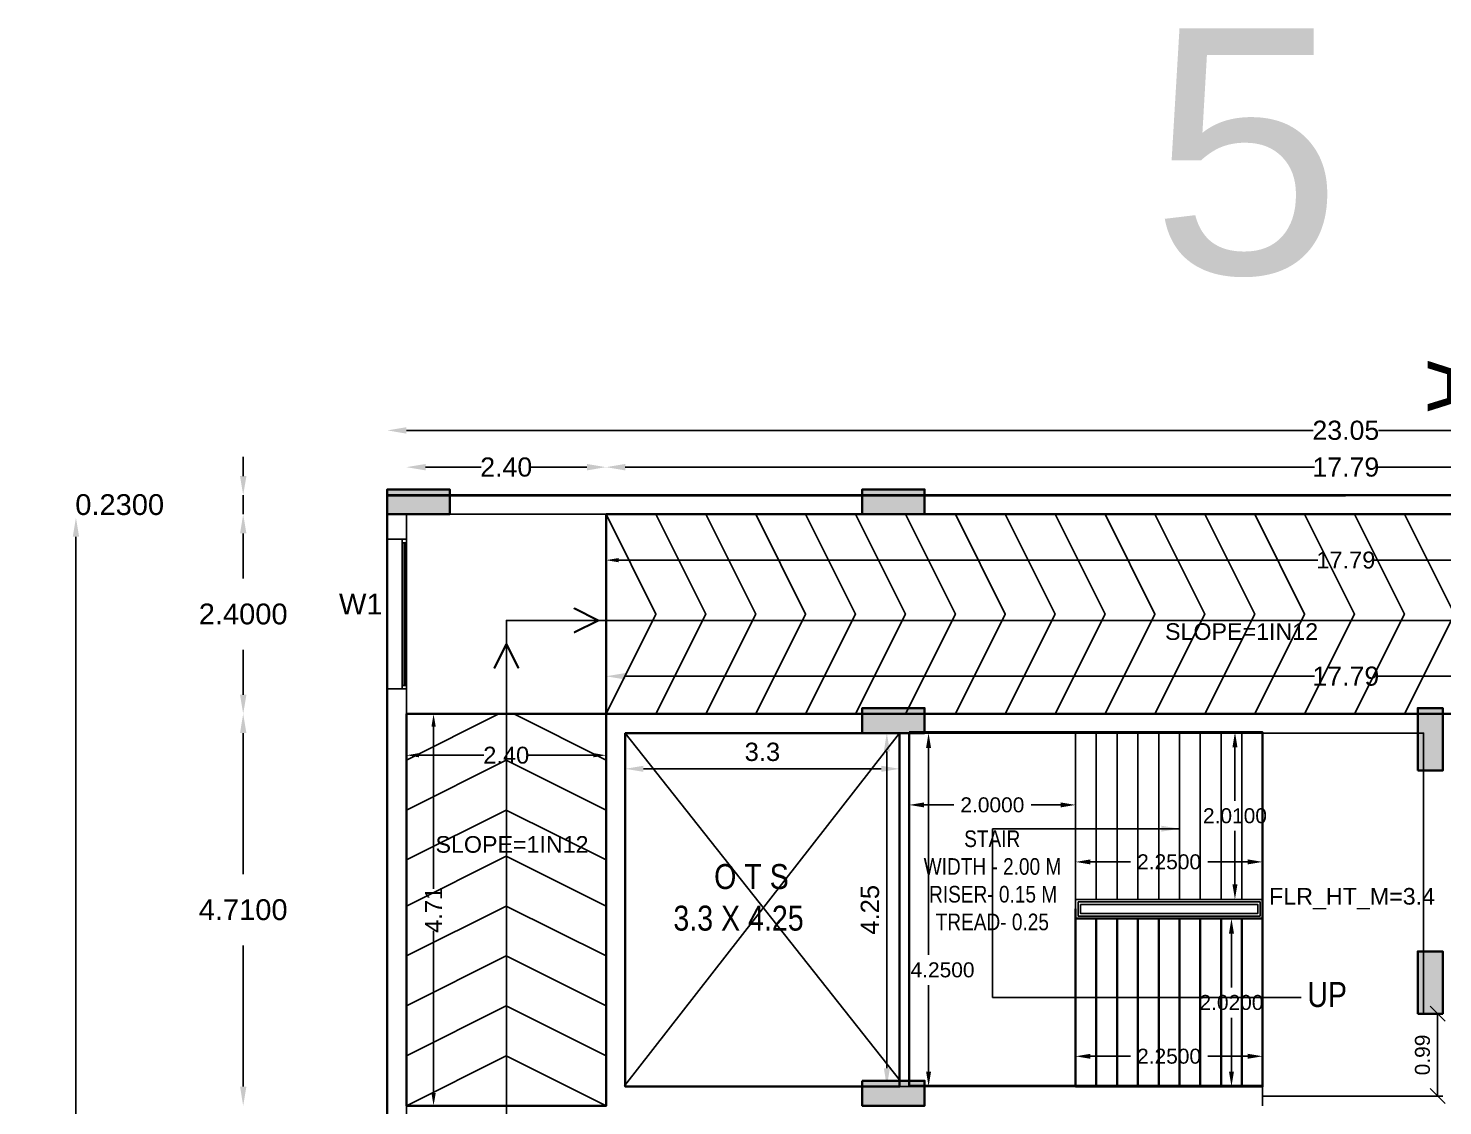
# Model space of a CAD drawing. Header units: metres. Extents: x -38 to 401, y 28 to 287.
# Drawn here: x 266.75 to 283.75, y 143.48 to 156.43 of the extents above; entities that cross this region are included whole.
import ezdxf

# ---------------------------------------------------------------- set-up
doc = ezdxf.new("R2010")
doc.units = ezdxf.units.M
doc.linetypes.add('DOT2', pattern=[0.125, 0, -0.125])
for name, color, linetype in [('BLK_1_DA_RAMP_1', 30, 'Continuous'), ('BLK_1_FLR_5_BLT_UP_AREA_DEDUCT', 1, 'Continuous'), ('BLK_1_FLR_5_FIRESTAIR_1_FLIGHT_2', 1, 'Continuous'), ('UBEAM', 1, 'Continuous'), ('UHATCH', 8, 'Continuous')]:
    doc.layers.add(name, color=color, linetype=linetype)
for name, color, linetype, lineweight in [('BLK_1_FLR_5_BLT_UP_AREA', 4, 'Continuous', 30), ('BLK_1_FLR_5_FIRESTAIR_1', 4, 'Continuous', 30), ('BLK_1_FLR_5_FIRESTAIR_1_FLIGHT_1', 4, 'Continuous', 30), ('BLK_1_FLR_5_FIRESTAIR_1_LANDING_1', 161, 'Continuous', 0), ('BLK_1_LVL_5_BLDG_FOOT_PRINT', 4, 'Continuous', 30), ('UCOLUMN', 6, 'Continuous', 30)]:
    doc.layers.add(name, color=color, linetype=linetype, lineweight=lineweight)
doc.styles.get("Standard").update_dxf_attribs({"font": 'arial.ttf'})
doc.dimstyles.new('ED', dxfattribs={"dimscale": 0, "dimtxt": 0.18, "dimasz": 0.18, "dimexe": 0, "dimexo": 0, "dimgap": 0.09, "dimtad": 1, "dimtoh": 1, "dimzin": 3, "dimdsep": 46, "dimtxsty": 'Standard', "dimblk": 'OBLIQUE', "dimcen": 0.09, "dimse1": 1, "dimse2": 1, "dimclrd": 251, "dimclrt": 30, "dimadec": 0, "dimazin": 0, "dimtfac": 1, "dimtmove": 0, "dimatfit": 3, "dimldrblk": 'ARCHTICK', "dimfxl": 0, "dimtolj": 1, "dimtzin": 0, "dimarcsym": 0})
doc.dimstyles.new('ISO-25', dxfattribs={"dimtxt": 2.5, "dimasz": 2.5, "dimexe": 1.25, "dimexo": 0.625, "dimtad": 1, "dimtxsty": 'Standard', "dimcen": 2.5, "dimadec": 0, "dimazin": 0, "dimtfac": 1, "dimtmove": 0, "dimatfit": 3, "dimfxl": 0, "dimarcsym": 0})
doc.dimstyles.get("Standard").update_dxf_attribs({"dimtxt": 0.18, "dimasz": 0.18, "dimexe": 0.18, "dimexo": 0.0625, "dimgap": 0.09, "dimtad": 0, "dimtih": 1, "dimtoh": 1, "dimdec": 4, "dimzin": 0, "dimdsep": 46, "dimtxsty": 'Standard', "dimcen": 0.09, "dimadec": 0, "dimazin": 0, "dimtfac": 1, "dimtdec": 4, "dimtofl": 0, "dimtmove": 0, "dimatfit": 3, "dimfxl": 0, "dimtolj": 1, "dimtzin": 0, "dimarcsym": 0})
doc.dimstyles.new('STANDARD$0', dxfattribs={"dimtxt": 7, "dimasz": 3, "dimexe": 3, "dimexo": 1, "dimgap": 1.5, "dimtad": 1, "dimdec": 1, "dimzin": 1, "dimdsep": 46, "dimlunit": 4, "dimtxsty": 'Standard', "dimblk": 'OBLIQUE', "dimcen": 0.09375, "dimdle": 1, "dimclrd": 8, "dimclre": 8, "dimclrt": 7, "dimadec": 1, "dimazin": 0, "dimtfac": 1, "dimtdec": 1, "dimtix": 1, "dimtmove": 2, "dimatfit": 3, "dimldrblk": 'ARCHTICK', "dimfxl": 0, "dimfrac": 2, "dimtolj": 1, "dimtzin": 0, "dimarcsym": 0})

# ---------------------------------------------------------------- blocks, each defined once
blk = doc.blocks.new('*D115')
at = {"color": 0, "lineweight": -2}
for p, q in [((273.923, 148.643), (282.211, 148.643)), ((291.253, 148.643), (282.966, 148.643))]:
    blk.add_line(p, q, dxfattribs=at)
at = {"color": 0}
for points in [[(273.923, 148.681), (273.923, 148.604), (273.693, 148.643)], [(291.253, 148.681), (291.253, 148.604), (291.483, 148.643)]]:
    blk.add_solid(points, dxfattribs=at)
at = {"layer": 'Defpoints', "color": 0}
for p in [(291.483, 148.643), (273.693, 148.19), (291.483, 148.185)]:
    blk.add_point(p, dxfattribs=at)
at = {"color": 0, "lineweight": 25, "insert": (282.588, 148.643), "char_height": 0.23, "attachment_point": 5}
blk.add_mtext('\\A1;17.79', dxfattribs=at)
blk = doc.blocks.new('*D118')
at = {"color": 0, "lineweight": -2}
for p, q in [((271.523, 151.157), (272.193, 151.157)), ((273.463, 151.157), (272.793, 151.157))]:
    blk.add_line(p, q, dxfattribs=at)
at = {"color": 0}
for points in [[(271.523, 151.195), (271.523, 151.118), (271.293, 151.157)], [(273.463, 151.195), (273.463, 151.118), (273.693, 151.157)]]:
    blk.add_solid(points, dxfattribs=at)
at = {"layer": 'Defpoints', "color": 0}
for p in [(273.693, 151.157), (271.293, 150.59), (273.693, 150.59)]:
    blk.add_point(p, dxfattribs=at)
at = {"color": 0, "lineweight": 25, "insert": (272.493, 151.157), "char_height": 0.23, "attachment_point": 5}
blk.add_mtext('\\A1;2.40', dxfattribs=at)
blk = doc.blocks.new('*D119')
at = {"color": 0, "lineweight": -2}
for p, q in [((273.923, 151.157), (282.211, 151.157)), ((291.253, 151.157), (282.966, 151.157))]:
    blk.add_line(p, q, dxfattribs=at)
at = {"color": 0}
for points in [[(273.923, 151.195), (273.923, 151.118), (273.693, 151.157)], [(291.253, 151.195), (291.253, 151.118), (291.483, 151.157)]]:
    blk.add_solid(points, dxfattribs=at)
at = {"layer": 'Defpoints', "color": 0}
for p in [(291.483, 151.157), (273.693, 150.59), (291.483, 150.585)]:
    blk.add_point(p, dxfattribs=at)
at = {"color": 0, "lineweight": 25, "insert": (282.588, 151.157), "char_height": 0.23, "attachment_point": 5}
blk.add_mtext('\\A1;17.79', dxfattribs=at)
blk = doc.blocks.new('*D121')
at = {"color": 0, "lineweight": -2}
for p, q in [((271.293, 151.599), (282.197, 151.599)), ((293.883, 151.599), (282.979, 151.599))]:
    blk.add_line(p, q, dxfattribs=at)
at = {"color": 0}
for points in [[(271.293, 151.637), (271.293, 151.56), (271.063, 151.599)], [(293.883, 151.637), (293.883, 151.56), (294.113, 151.599)]]:
    blk.add_solid(points, dxfattribs=at)
at = {"layer": 'Defpoints', "color": 0}
for p in [(294.113, 151.599), (271.063, 150.82), (294.113, 150.82)]:
    blk.add_point(p, dxfattribs=at)
at = {"color": 0, "lineweight": 25, "insert": (282.588, 151.599), "char_height": 0.23, "attachment_point": 5}
blk.add_mtext('\\A1;23.05', dxfattribs=at)
blk = doc.blocks.new('300 x 750')
at = {"layer": 'UHATCH', "linetype": 'Continuous'}
h = blk.add_hatch(color=256, dxfattribs=at)
h.dxf.hatch_style = 1
h.paths.add_polyline_path([(750, 0), (750, 300), (0, 300), (0, 0)])
at = {"layer": 'UCOLUMN', "linetype": 'Continuous'}
blk.add_lwpolyline([(0, 300), (0, 0), (750, 0), (750, 300)], close=True, dxfattribs=at)
blk = doc.blocks.new('COLUMN LAYOUT')
at = {"layer": 'UBEAM', "color": 7, "linetype": 'Continuous', "xscale": -1, "rotation": 180}
for p in [(-21325, 40960), (-15615, 40960), (-15615, 38330)]:
    blk.add_blockref('300 x 750', p, dxfattribs=at)
at = {"layer": 'UBEAM', "color": 7, "linetype": 'Continuous', "rotation": 90.00000000242422}
for p in [(-8635, 37580), (-8635, 34655)]:
    blk.add_blockref('300 x 750', p, dxfattribs=at)
at = {"layer": 'UBEAM', "color": 7, "linetype": 'Continuous'}
blk.add_blockref('300 x 750', (-15615, 33550), dxfattribs=at)
blk = doc.blocks.new('*D53')
at = {"color": 0, "lineweight": -2}
for p, q in [((267.319, 150.321), (267.319, 124.304)), ((267.319, 97.431), (267.319, 123.449))]:
    blk.add_line(p, q, dxfattribs=at)
at = {"color": 0}
for points in [[(267.281, 150.321), (267.357, 150.321), (267.319, 150.551)], [(267.281, 97.431), (267.357, 97.431), (267.319, 97.201)]]:
    blk.add_solid(points, dxfattribs=at)
at = {"layer": 'Defpoints', "color": 0}
for p in [(263.891, 150.551), (262.391, 97.201), (267.319, 97.201)]:
    blk.add_point(p, dxfattribs=at)
at = {"color": 0, "lineweight": 25, "insert": (267.319, 123.876), "char_height": 0.25, "attachment_point": 5}
blk.add_mtext('\\A1;53.3500', dxfattribs=at)
blk = doc.blocks.new('*D37')
at = {"color": 0, "lineweight": -2}
for p, q in [((269.33, 147.96), (269.33, 146.262)), ((269.33, 143.71), (269.33, 145.407))]:
    blk.add_line(p, q, dxfattribs=at)
at = {"color": 0}
for points in [[(269.292, 147.96), (269.369, 147.96), (269.33, 148.19)], [(269.292, 143.71), (269.369, 143.71), (269.33, 143.48)]]:
    blk.add_solid(points, dxfattribs=at)
at = {"layer": 'Defpoints', "color": 0}
for p in [(269.33, 148.19), (273.693, 148.19), (273.693, 143.48)]:
    blk.add_point(p, dxfattribs=at)
at = {"color": 0, "lineweight": 25, "insert": (269.33, 145.835), "char_height": 0.25, "attachment_point": 5}
blk.add_mtext('\\A1;4.7100', dxfattribs=at)
blk = doc.blocks.new('*D38')
at = {"color": 0, "lineweight": -2}
for p, q in [((269.33, 150.36), (269.33, 149.817)), ((269.33, 148.42), (269.33, 148.962))]:
    blk.add_line(p, q, dxfattribs=at)
at = {"color": 0}
for points in [[(269.292, 150.36), (269.369, 150.36), (269.33, 150.59)], [(269.292, 148.42), (269.369, 148.42), (269.33, 148.19)]]:
    blk.add_solid(points, dxfattribs=at)
at = {"layer": 'Defpoints', "color": 0}
for p in [(269.33, 150.59), (273.693, 150.59), (273.693, 148.19)]:
    blk.add_point(p, dxfattribs=at)
at = {"color": 0, "lineweight": 25, "insert": (269.33, 149.39), "char_height": 0.25, "attachment_point": 5}
blk.add_mtext('\\A1;2.4000', dxfattribs=at)
blk = doc.blocks.new('*D39')
at = {"color": 0, "lineweight": -2}
for p, q in [((269.33, 151.05), (269.33, 151.28)), ((269.33, 150.59), (269.33, 150.82)), ((269.33, 150.36), (269.33, 150.13))]:
    blk.add_line(p, q, dxfattribs=at)
at = {"color": 0}
for points in [[(269.292, 151.05), (269.369, 151.05), (269.33, 150.82)], [(269.292, 150.36), (269.369, 150.36), (269.33, 150.59)]]:
    blk.add_solid(points, dxfattribs=at)
at = {"layer": 'Defpoints', "color": 0}
for p in [(269.33, 150.82), (271.063, 150.82), (273.693, 150.59)]:
    blk.add_point(p, dxfattribs=at)
at = {"color": 0, "lineweight": 25, "insert": (267.845, 150.705), "char_height": 0.25, "attachment_point": 5}
blk.add_mtext('\\A1;0.2300', dxfattribs=at)
blk = doc.blocks.new('*D790')
at = {"layer": 'BLK_1_DA_RAMP_1', "color": 0, "lineweight": -2}
for p, q in [((273.693, 150.128), (273.693, 150.039)), ((273.845, 150.039), (282.252, 150.039)), ((291.33, 150.039), (282.923, 150.039)), ((291.483, 150.128), (291.483, 150.039))]:
    blk.add_line(p, q, dxfattribs=at)
at = {"layer": 'BLK_1_DA_RAMP_1', "color": 0}
for points in [[(273.845, 150.064), (273.845, 150.013), (273.693, 150.039)], [(291.33, 150.064), (291.33, 150.013), (291.483, 150.039)]]:
    blk.add_solid(points, dxfattribs=at)
at = {"layer": 'Defpoints', "color": 0}
for p in [(273.693, 150.59), (291.483, 150.59), (291.483, 150.039)]:
    blk.add_point(p, dxfattribs=at)
at = {"layer": 'BLK_1_DA_RAMP_1', "color": 0, "lineweight": 30, "insert": (282.588, 150.039), "char_height": 0.2032, "attachment_point": 5}
blk.add_mtext('\\A1;17.79', dxfattribs=at)
blk = doc.blocks.new('*D791')
at = {"layer": 'BLK_1_DA_RAMP_1', "color": 0, "lineweight": -2}
for p, q in [((271.53, 148.19), (271.619, 148.19)), ((271.619, 148.037), (271.619, 146.086)), ((271.619, 143.632), (271.619, 145.584)), ((271.53, 143.48), (271.619, 143.48))]:
    blk.add_line(p, q, dxfattribs=at)
at = {"layer": 'BLK_1_DA_RAMP_1', "color": 0}
for points in [[(271.594, 148.037), (271.645, 148.037), (271.619, 148.19)], [(271.594, 143.632), (271.645, 143.632), (271.619, 143.48)]]:
    blk.add_solid(points, dxfattribs=at)
at = {"layer": 'Defpoints', "color": 0}
for p in [(271.293, 148.19), (271.295, 143.48), (271.619, 143.48)]:
    blk.add_point(p, dxfattribs=at)
at = {"layer": 'BLK_1_DA_RAMP_1', "color": 0, "lineweight": 30, "insert": (271.619, 145.835), "char_height": 0.2032, "attachment_point": 5, "rotation": 90}
blk.add_mtext('\\A1;4.71', dxfattribs=at)
blk = doc.blocks.new('*D794')
at = {"layer": 'BLK_1_DA_RAMP_1', "color": 0, "lineweight": -2}
for p, q in [((271.293, 147.783), (271.293, 147.693)), ((271.445, 147.693), (272.225, 147.693)), ((273.54, 147.693), (272.76, 147.693)), ((273.693, 147.783), (273.693, 147.693))]:
    blk.add_line(p, q, dxfattribs=at)
at = {"layer": 'BLK_1_DA_RAMP_1', "color": 0}
for points in [[(271.445, 147.719), (271.445, 147.668), (271.293, 147.693)], [(273.54, 147.719), (273.54, 147.668), (273.693, 147.693)]]:
    blk.add_solid(points, dxfattribs=at)
at = {"layer": 'Defpoints', "color": 0}
for p in [(271.293, 148.19), (273.693, 148.19), (271.293, 147.693)]:
    blk.add_point(p, dxfattribs=at)
at = {"layer": 'BLK_1_DA_RAMP_1', "color": 0, "lineweight": 30, "insert": (272.493, 147.693), "char_height": 0.2032, "attachment_point": 5}
blk.add_mtext('\\A1;2.40', dxfattribs=at)
blk = doc.blocks.new('*D1122')
at = {"layer": 'BLK_1_FLR_5_FIRESTAIR_1_LANDING_1', "color": 0, "linetype": 'Continuous', "lineweight": -2}
for p, q in [((277.338, 147.048), (277.338, 147.276)), ((279.338, 147.048), (279.338, 147.276))]:
    blk.add_line(p, q, dxfattribs=at)
at = {"layer": 'BLK_1_FLR_5_FIRESTAIR_1_LANDING_1', "color": 0, "lineweight": -2}
for p, q in [((277.518, 147.096), (277.873, 147.096)), ((279.158, 147.096), (278.803, 147.096))]:
    blk.add_line(p, q, dxfattribs=at)
at = {"layer": 'BLK_1_FLR_5_FIRESTAIR_1_LANDING_1', "color": 0, "linetype": 'Continuous'}
for points in [[(277.518, 147.126), (277.518, 147.066), (277.338, 147.096)], [(279.158, 147.126), (279.158, 147.066), (279.338, 147.096)]]:
    blk.add_solid(points, dxfattribs=at)
at = {"layer": 'Defpoints', "color": 0, "linetype": 'Continuous'}
for p in [(277.338, 146.986), (279.338, 147.096), (279.338, 146.986)]:
    blk.add_point(p, dxfattribs=at)
at = {"layer": 'BLK_1_FLR_5_FIRESTAIR_1_LANDING_1', "color": 0, "linetype": 'Continuous', "insert": (278.338, 147.096), "char_height": 0.18, "attachment_point": 5}
blk.add_mtext('\\A1;2.0000', dxfattribs=at)
blk = doc.blocks.new('*D1132')
at = {"layer": 'BLK_1_FLR_5_FIRESTAIR_1_FLIGHT_1', "color": 0, "linetype": 'Continuous', "lineweight": -2}
for p, q in [((279.338, 143.782), (279.338, 144.254)), ((281.588, 143.782), (281.588, 144.254)), ((279.518, 144.074), (279.998, 144.074)), ((281.408, 144.074), (280.928, 144.074))]:
    blk.add_line(p, q, dxfattribs=at)
at = {"layer": 'BLK_1_FLR_5_FIRESTAIR_1_FLIGHT_1', "color": 0, "linetype": 'Continuous'}
for points in [[(279.518, 144.104), (279.518, 144.044), (279.338, 144.074)], [(281.408, 144.104), (281.408, 144.044), (281.588, 144.074)]]:
    blk.add_solid(points, dxfattribs=at)
at = {"layer": 'Defpoints', "color": 0, "linetype": 'Continuous'}
for p in [(281.588, 144.074), (279.338, 143.72), (281.588, 143.72)]:
    blk.add_point(p, dxfattribs=at)
at = {"layer": 'BLK_1_FLR_5_FIRESTAIR_1_FLIGHT_1', "color": 0, "linetype": 'Continuous', "insert": (280.463, 144.074), "char_height": 0.18, "attachment_point": 5}
blk.add_mtext('\\A1;2.2500', dxfattribs=at)
blk = doc.blocks.new('*D1140')
at = {"layer": 'BLK_1_FLR_5_FIRESTAIR_1_FLIGHT_2', "color": 0, "linetype": 'Continuous', "lineweight": -2}
for p, q in [((279.338, 146.022), (279.338, 146.591)), ((281.588, 146.022), (281.588, 146.591)), ((279.518, 146.411), (279.998, 146.411)), ((281.408, 146.411), (280.928, 146.411))]:
    blk.add_line(p, q, dxfattribs=at)
at = {"layer": 'BLK_1_FLR_5_FIRESTAIR_1_FLIGHT_2', "color": 0, "linetype": 'Continuous'}
for points in [[(279.518, 146.441), (279.518, 146.381), (279.338, 146.411)], [(281.408, 146.441), (281.408, 146.381), (281.588, 146.411)]]:
    blk.add_solid(points, dxfattribs=at)
at = {"layer": 'Defpoints', "color": 0, "linetype": 'Continuous'}
for p in [(281.588, 146.411), (279.338, 145.96), (281.588, 145.96)]:
    blk.add_point(p, dxfattribs=at)
at = {"layer": 'BLK_1_FLR_5_FIRESTAIR_1_FLIGHT_2', "color": 0, "linetype": 'Continuous', "insert": (280.463, 146.411), "char_height": 0.18, "attachment_point": 5}
blk.add_mtext('\\A1;2.2500', dxfattribs=at)
blk = doc.blocks.new('*D1155')
at = {"layer": 'BLK_1_FLR_5_FIRESTAIR_1_LANDING_1', "color": 0, "linetype": 'Continuous', "lineweight": -2}
for p, q in [((277.411, 147.96), (277.751, 147.96)), ((277.411, 143.71), (277.751, 143.71))]:
    blk.add_line(p, q, dxfattribs=at)
at = {"layer": 'BLK_1_FLR_5_FIRESTAIR_1_LANDING_1', "color": 0, "lineweight": -2}
for p, q in [((277.571, 147.78), (277.571, 145.294)), ((277.571, 143.89), (277.571, 144.931))]:
    blk.add_line(p, q, dxfattribs=at)
at = {"layer": 'BLK_1_FLR_5_FIRESTAIR_1_LANDING_1', "color": 0, "linetype": 'Continuous'}
for points in [[(277.541, 147.78), (277.601, 147.78), (277.571, 147.96)], [(277.541, 143.89), (277.601, 143.89), (277.571, 143.71)]]:
    blk.add_solid(points, dxfattribs=at)
at = {"layer": 'Defpoints', "color": 0, "linetype": 'Continuous'}
for p in [(277.348, 147.96), (277.348, 143.71), (277.571, 143.71)]:
    blk.add_point(p, dxfattribs=at)
at = {"layer": 'BLK_1_FLR_5_FIRESTAIR_1_LANDING_1', "color": 0, "linetype": 'Continuous', "insert": (277.739, 145.112), "char_height": 0.18, "attachment_point": 5}
blk.add_mtext('\\A1;4.2500', dxfattribs=at)
blk = doc.blocks.new('*D1156')
at = {"layer": 'BLK_1_FLR_5_FIRESTAIR_1_FLIGHT_1', "color": 0, "linetype": 'Continuous', "lineweight": -2}
for p, q in [((281.336, 145.73), (281.033, 145.73)), ((281.213, 145.55), (281.213, 144.902)), ((281.213, 143.89), (281.213, 144.538)), ((281.336, 143.71), (281.033, 143.71))]:
    blk.add_line(p, q, dxfattribs=at)
at = {"layer": 'BLK_1_FLR_5_FIRESTAIR_1_FLIGHT_1', "color": 0, "linetype": 'Continuous'}
for points in [[(281.183, 145.55), (281.243, 145.55), (281.213, 145.73)], [(281.183, 143.89), (281.243, 143.89), (281.213, 143.71)]]:
    blk.add_solid(points, dxfattribs=at)
at = {"layer": 'Defpoints', "color": 0, "linetype": 'Continuous'}
for p in [(281.398, 145.73), (281.213, 143.71), (281.398, 143.71)]:
    blk.add_point(p, dxfattribs=at)
at = {"layer": 'BLK_1_FLR_5_FIRESTAIR_1_FLIGHT_1', "color": 0, "linetype": 'Continuous', "insert": (281.213, 144.72), "char_height": 0.18, "attachment_point": 5}
blk.add_mtext('\\A1;2.0200', dxfattribs=at)
blk = doc.blocks.new('*D1157')
at = {"layer": 'BLK_1_FLR_5_FIRESTAIR_1_FLIGHT_2', "color": 0, "linetype": 'Continuous', "lineweight": -2}
for p, q in [((281.336, 147.97), (281.075, 147.97)), ((281.255, 147.79), (281.255, 147.147)), ((281.255, 146.14), (281.255, 146.783)), ((281.336, 145.96), (281.075, 145.96))]:
    blk.add_line(p, q, dxfattribs=at)
at = {"layer": 'BLK_1_FLR_5_FIRESTAIR_1_FLIGHT_2', "color": 0, "linetype": 'Continuous'}
for points in [[(281.225, 147.79), (281.285, 147.79), (281.255, 147.97)], [(281.225, 146.14), (281.285, 146.14), (281.255, 145.96)]]:
    blk.add_solid(points, dxfattribs=at)
at = {"layer": 'Defpoints', "color": 0, "linetype": 'Continuous'}
for p in [(281.255, 147.97), (281.398, 147.97), (281.398, 145.96)]:
    blk.add_point(p, dxfattribs=at)
at = {"layer": 'BLK_1_FLR_5_FIRESTAIR_1_FLIGHT_2', "color": 0, "linetype": 'Continuous', "insert": (281.255, 146.965), "char_height": 0.18, "attachment_point": 5}
blk.add_mtext('\\A1;2.0100', dxfattribs=at)
blk = doc.blocks.new('*D1204')
at = {"color": 0, "linetype": 'DOT2', "lineweight": -2}
for p, q in [((273.923, 147.53), (273.923, 146.28)), ((277.223, 147.53), (277.223, 146.28))]:
    blk.add_line(p, q, dxfattribs=at)
at = {"color": 0, "lineweight": -2}
blk.add_line((274.143, 147.53), (277.003, 147.53), dxfattribs=at)
at = {"color": 0}
for points in [[(274.143, 147.567), (274.143, 147.494), (273.923, 147.53)], [(277.003, 147.567), (277.003, 147.494), (277.223, 147.53)]]:
    blk.add_solid(points, dxfattribs=at)
at = {"layer": 'Defpoints', "color": 0}
for p in [(273.923, 147.96), (277.223, 147.96), (277.223, 147.53)]:
    blk.add_point(p, dxfattribs=at)
at = {"color": 0, "lineweight": 25, "insert": (275.573, 147.733), "char_height": 0.22, "attachment_point": 5}
blk.add_mtext('3.3', dxfattribs=at)
blk = doc.blocks.new('*D1205')
at = {"color": 0, "linetype": 'DOT2', "lineweight": -2}
for p, q in [((277.069, 147.96), (275.819, 147.96)), ((277.069, 143.71), (275.819, 143.71))]:
    blk.add_line(p, q, dxfattribs=at)
at = {"color": 0, "lineweight": -2}
blk.add_line((277.069, 147.74), (277.069, 143.93), dxfattribs=at)
at = {"color": 0}
for points in [[(277.033, 147.74), (277.106, 147.74), (277.069, 147.96)], [(277.033, 143.93), (277.106, 143.93), (277.069, 143.71)]]:
    blk.add_solid(points, dxfattribs=at)
at = {"layer": 'Defpoints', "color": 0}
for p in [(277.223, 147.96), (277.069, 143.71), (277.223, 143.71)]:
    blk.add_point(p, dxfattribs=at)
at = {"color": 0, "lineweight": 25, "insert": (276.867, 145.835), "char_height": 0.22, "attachment_point": 5, "rotation": 90}
blk.add_mtext('4.25', dxfattribs=at)
blk = doc.blocks.new('_Oblique')
at = {"color": 0, "linetype": 'ByBlock', "lineweight": -2}
blk.add_line((-0.5, -0.5), (0.5, 0.5), dxfattribs=at)
blk = doc.blocks.new('*D1247')
at = {"color": 251, "lineweight": -2}
blk.add_line((283.692, 143.595), (283.692, 144.585), dxfattribs=at)
at = {"layer": 'Defpoints', "color": 0}
for p in [(283.692, 144.585), (283.753, 144.585), (283.753, 143.595)]:
    blk.add_point(p, dxfattribs=at)
at = {"color": 251, "lineweight": -2, "xscale": 0.18, "yscale": 0.18, "zscale": 0.18}
for p, rotation in [((283.692, 144.585), 90), ((283.692, 143.595), 270)]:
    blk.add_blockref('_Oblique', p, dxfattribs=dict(at, rotation=rotation))
at = {"color": 30, "insert": (283.51, 144.09), "char_height": 0.18, "attachment_point": 5, "rotation": 90}
blk.add_mtext('\\A1;0.99', dxfattribs=at)
blk = doc.blocks.new('_ArchTick')
at = {"color": 0, "linetype": 'ByBlock', "const_width": 0.15}
blk.add_lwpolyline([(-0.5, -0.5), (0.5, 0.5)], dxfattribs=at)

msp = doc.modelspace()

# ---------------------------------------------------------------- linework, layer by layer
at = {"color": 7, "lineweight": 25}
for p, q in [((294.11303, 150.81983), (271.06303, 150.81983)), ((271.06303, 150.81983), (271.06303, 150.28983)), ((271.29303, 150.28983), (271.29303, 150.58983)), ((271.29303, 150.58983), (293.88303, 150.58983)), ((273.69303, 148.18983), (273.69303, 150.58983)), ((271.29303, 150.28983), (271.06303, 150.28983)), ((271.06303, 148.48983), (271.06303, 150.28983)), ((271.24192, 150.24724), (271.24191, 148.50588)), ((271.26395, 148.53242), (271.26396, 150.24724)), ((271.27247, 148.53242), (271.27248, 150.24724)), ((271.29302, 148.50588), (271.29303, 150.24724)), ((271.06303, 148.48983), (271.06303, 143.1931)), ((271.29303, 148.48983), (271.06303, 148.48983)), ((271.29303, 143.1931), (271.29303, 148.48983)), ((273.69303, 148.18983), (271.29302, 148.18984)), ((273.69303, 143.47983), (273.69303, 148.18983)), ((273.69303, 148.18983), (291.48303, 148.18983)), ((281.58808, 143.70983), (281.58808, 143.47983)), ((281.58808, 143.59483), (283.75305, 143.59483)), ((273.69303, 143.47983), (271.29303, 143.47984))]:
    msp.add_line(p, q, dxfattribs=at)
for p, q in [((277.22308, 147.96983), (277.22308, 143.71983)), ((277.33808, 147.96983), (277.33808, 143.71983)), ((279.33808, 147.96983), (279.33808, 145.84483)), ((279.33808, 147.96983), (279.33808, 145.84483)), ((279.58808, 147.96983), (279.58808, 145.95983)), ((279.83808, 147.96983), (279.83808, 145.95983)), ((280.08808, 147.96983), (280.08808, 145.95983)), ((280.33808, 147.96983), (280.33808, 145.95983)), ((280.58808, 147.96983), (280.58808, 145.95983)), ((280.83808, 147.96983), (280.83808, 145.95983)), ((281.08808, 147.96983), (281.08808, 145.95983)), ((281.33808, 147.96983), (281.33808, 145.95983)), ((273.9131, 143.71983), (277.22308, 147.95983)), ((273.92308, 147.95983), (277.22308, 143.78983)), ((279.33808, 145.95983), (281.58808, 145.95983)), ((279.33808, 143.71983), (279.33808, 145.84483)), ((281.58808, 143.71983), (281.58808, 145.84483)), ((279.33808, 145.72983), (281.58808, 145.72983)), ((279.58808, 143.71983), (279.58808, 145.72983)), ((279.83808, 143.71983), (279.83808, 145.72983)), ((280.08808, 143.71983), (280.08808, 145.72983)), ((280.33808, 143.71983), (280.33808, 145.72983)), ((280.58808, 143.71983), (280.58808, 145.72983)), ((280.83808, 143.71983), (280.83808, 145.72983)), ((281.08808, 143.71983), (281.08808, 145.72983)), ((281.33808, 143.71983), (281.33808, 145.72983)), ((278.33808, 144.78233), (282.05006, 144.78233))]:
    msp.add_line(p, q)
for points in [[(273.69304, 148.18983), (274.29304, 149.38983), (273.69304, 150.58983)], [(274.29304, 148.18983), (274.89304, 149.38983), (274.29304, 150.58983)], [(274.89304, 148.18983), (275.49304, 149.38983), (274.89304, 150.58983)], [(275.49304, 148.18983), (276.09304, 149.38983), (275.49304, 150.58983)], [(276.09304, 148.18983), (276.69304, 149.38983), (276.09304, 150.58983)], [(276.69304, 148.18983), (277.29304, 149.38983), (276.69304, 150.58983)], [(277.29304, 148.18983), (277.89304, 149.38983), (277.29304, 150.58983)], [(277.89304, 148.18983), (278.49304, 149.38983), (277.89304, 150.58983)], [(278.49304, 148.18983), (279.09304, 149.38983), (278.49304, 150.58983)], [(279.09303, 148.18983), (279.69303, 149.38983), (279.09303, 150.58983)], [(279.69303, 148.18983), (280.29303, 149.38983), (279.69303, 150.58983)], [(280.29303, 148.18983), (280.89303, 149.38983), (280.29303, 150.58983)], [(280.89303, 148.18983), (281.49303, 149.38983), (280.89303, 150.58983)], [(281.49303, 148.18983), (282.09303, 149.38983), (281.49303, 150.58983)], [(282.09303, 148.18983), (282.69303, 149.38983), (282.09303, 150.58983)], [(282.69303, 148.18983), (283.29303, 149.38983), (282.69303, 150.58983)], [(283.29303, 148.18983), (283.89303, 149.38983), (283.29303, 150.58983)], [(282.85304, 142.27983), (272.49466, 142.27983), (272.49466, 149.31501), (292.65743, 149.31501), (292.65743, 142.27983), (285.25304, 142.27983)], [(272.40304, 148.18984), (271.29303, 147.63483)], [(273.69303, 147.63483), (272.58302, 148.18984)], [(281.58808, 143.70983), (273.92308, 143.70983), (273.92308, 147.95983), (283.52305, 147.95983), (283.52305, 144.58517)], [(273.69303, 147.03483), (272.49303, 147.63483), (271.29303, 147.03483)], [(273.69303, 146.43483), (272.49303, 147.03483), (271.29303, 146.43483)], [(273.69303, 145.87983), (272.49303, 146.47983), (271.29303, 145.87983)], [(273.69303, 145.27983), (272.49303, 145.87983), (271.29303, 145.27983)], [(273.69303, 144.67983), (272.49303, 145.27983), (271.29303, 144.67983)], [(273.69303, 144.07983), (272.49303, 144.67983), (271.29303, 144.07983)], [(273.69303, 143.47983), (272.49303, 144.07983), (271.29303, 143.47983)]]:
    msp.add_lwpolyline(points, dxfattribs=at)
for points in [[(271.29303, 150.24724), (271.24192, 150.24724), (271.24192, 150.28983), (271.29303, 150.28983)], [(273.30774, 149.17235), (273.31188, 149.16781), (273.59703, 149.31018), (273.59289, 149.31472), (273.59703, 149.31926), (273.31188, 149.46164), (273.30774, 149.4571), (273.59289, 149.31472)], [(272.63704, 148.74074), (272.64158, 148.74488), (272.4992, 149.03002), (272.49466, 149.02588), (272.49012, 149.03002), (272.34775, 148.74488), (272.35229, 148.74074), (272.49466, 149.02588)], [(271.29302, 148.53242), (271.24191, 148.53242), (271.24191, 148.48983), (271.29302, 148.48983)]]:
    msp.add_lwpolyline(points, close=True, dxfattribs=at)
for points in [[(279.33808, 145.95983), (281.58808, 145.95983), (281.58808, 145.72983), (279.33808, 145.72983)], [(279.36808, 145.92983), (281.55808, 145.92983), (281.55808, 145.75983), (279.36808, 145.75983)], [(279.39808, 145.89983), (281.52808, 145.89983), (281.52808, 145.78983), (279.39808, 145.78983)]]:
    msp.add_lwpolyline(points, close=True)
at = {"layer": 'BLK_1_DA_RAMP_1', "color": 1, "lineweight": 30}
for points in [[(273.69271, 150.58983), (291.48271, 150.58983), (291.48271, 148.18983), (273.69271, 148.18983)], [(273.69271, 148.18984), (271.2927, 148.18984), (271.29466, 143.47984), (273.69467, 143.47984)]]:
    msp.add_lwpolyline(points, close=True, dxfattribs=at)
at = {"layer": 'BLK_1_FLR_5_BLT_UP_AREA', "color": 12, "lineweight": 30}
msp.add_lwpolyline([(271.06303, 97.46971), (271.06303, 150.81983), (294.11302, 150.81983), (294.11303, 140.84983), (292.61303, 140.84983), (292.61303, 97.46971)], close=True, dxfattribs=at)
at = {"layer": 'BLK_1_FLR_5_BLT_UP_AREA_DEDUCT', "color": 12, "lineweight": 30}
msp.add_lwpolyline([(273.92308, 147.95983), (277.22308, 147.95983), (277.22308, 143.70983), (273.92308, 143.70983)], close=True, dxfattribs=at)
at = {"layer": 'BLK_1_FLR_5_FIRESTAIR_1', "color": 1, "linetype": 'Continuous'}
msp.add_line((281.58808, 143.70983), (281.58808, 145.84483), dxfattribs=at)
msp.add_lwpolyline([(277.33808, 147.96983), (281.58808, 147.96983), (281.58808, 143.71983), (277.33808, 143.71983)], close=True, dxfattribs=at)
at = {"layer": 'BLK_1_FLR_5_FIRESTAIR_1_FLIGHT_1', "color": 7, "linetype": 'Continuous'}
for p, q in [((279.33808, 143.70983), (279.33808, 145.84483)), ((279.58808, 143.71983), (279.58808, 145.72983)), ((279.83808, 143.71983), (279.83808, 145.72983)), ((280.08808, 143.71983), (280.08808, 145.72983)), ((280.33808, 143.71983), (280.33808, 145.72983)), ((280.58808, 143.71983), (280.58808, 145.72983)), ((280.83808, 143.71983), (280.83808, 145.72983)), ((281.08808, 143.71983), (281.08808, 145.72983)), ((281.33808, 143.71983), (281.33808, 145.72983))]:
    msp.add_line(p, q, dxfattribs=at)
msp.add_lwpolyline([(279.33808, 145.72983), (281.58808, 145.72983), (281.58808, 143.70983), (279.33808, 143.70983)], close=True, dxfattribs=at)
at = {"layer": 'BLK_1_FLR_5_FIRESTAIR_1_FLIGHT_2', "color": 7, "linetype": 'Continuous'}
for p, q in [((279.58808, 147.96983), (279.58808, 145.95983)), ((279.83808, 147.96983), (279.83808, 145.95983)), ((280.08808, 147.96983), (280.08808, 145.95983)), ((280.33808, 147.96983), (280.33808, 145.95983)), ((280.58808, 147.96983), (280.58808, 145.95983)), ((280.83808, 147.96983), (280.83808, 145.95983)), ((281.08808, 147.96983), (281.08808, 145.95983)), ((281.33808, 147.96983), (281.33808, 145.95983))]:
    msp.add_line(p, q, dxfattribs=at)
msp.add_lwpolyline([(279.33808, 147.96983), (281.58808, 147.96983), (281.58808, 145.95983), (279.33808, 145.95983)], close=True, dxfattribs=at)
at = {"layer": 'BLK_1_FLR_5_FIRESTAIR_1_LANDING_1', "color": 7}
msp.add_lwpolyline([(277.33808, 147.95983), (279.33808, 147.95983), (279.33808, 143.71983), (277.33808, 143.71983)], close=True, dxfattribs=at)
at = {"layer": 'BLK_1_LVL_5_BLDG_FOOT_PRINT', "color": 1}
msp.add_lwpolyline([(271.06302, 97.46983), (271.06302, 150.8142), (294.11302, 150.81983), (294.11302, 140.84983), (292.61302, 140.84983), (292.61302, 97.46983)], close=True, dxfattribs=at)

# ---------------------------------------------------------------- block references
at = {"color": 7, "lineweight": 25, "xscale": 0.001, "yscale": 0.001, "zscale": 0.001}
msp.add_blockref('COLUMN LAYOUT', (292.38803, 109.92983), dxfattribs=at)
msp.add_blockref('COLUMN LAYOUT', (292.38803, 109.92983), dxfattribs=at)

# ---------------------------------------------------------------- texts
at = {"color": 7, "lineweight": 25}
msp.add_text('5', height=2.95017, dxfattribs=at).set_placement((280.2461, 153.48316))
at = {"color": 7, "lineweight": 25, "insert": (284.37253, 152.99039), "char_height": 0.8, "width": 1.7202398, "attachment_point": 1, "rotation": 270}
msp.add_mtext('{\\fArial Narrow|b0|i0|c0|p34;\\W2.17167; \\W1;A}', dxfattribs=at)
at = {"color": 7, "lineweight": 25, "insert": (270.48207, 149.63553), "char_height": 0.25, "attachment_point": 1}
msp.add_mtext_dynamic_manual_height_columns('W1', width=331.5310086, gutter_width=1000, heights=[0], dxfattribs=at)
at = {"color": 7, "lineweight": 25, "width": 1.8424125, "attachment_point": 1}
for s, insert, char_height in [('{\\fArial Narrow|b0|i0|c0|p34;\\W9.27075; \\W1;STAIR\\P{\\W1.631566; }WIDTH - 2.00 M\\P{\\W2.642273; }RISER- 0.15 M\\P{\\W3.888526; }TREAD- 0.25}', (277.40871, 146.78959, -12.79858), 0.2), ('{\\fArial Narrow|b0|i0|c0|p34;\\W5.12661; \\W1;O T S\\P3.3 X 4.25}', (274.50247, 146.38514), 0.3), ('{\\fArial Narrow|b0|i0|c0|p34;\\W7.36002; \\W1;UP}', (281.42167, 144.96661), 0.3)]:
    msp.add_mtext(s, dxfattribs=dict(at, insert=insert, char_height=char_height))
at = {"layer": 'BLK_1_DA_RAMP_1', "color": 1, "lineweight": 30, "char_height": 0.2, "width": 1.8904692, "attachment_point": 2}
for insert in [(281.33454, 149.28024), (272.56258, 146.72119)]:
    msp.add_mtext('SLOPE=1IN12', dxfattribs=dict(at, insert=insert))
at = {"layer": 'BLK_1_FLR_5_FIRESTAIR_1', "color": 1, "linetype": 'Continuous', "insert": (282.66302, 146.09748), "char_height": 0.2, "width": 2.4, "attachment_point": 2}
msp.add_mtext('FLR_HT_M=3.4', dxfattribs=at)

# ---------------------------------------------------------------- dimensions: what is measured, and where the dimension line sits
at = {"color": 7, "lineweight": 25}
for base, p1, p2, text, picture, middle in [((294.11303, 151.59857), (271.06303, 150.81983), (294.11303, 150.81983), '23.05', '*D121', (282.58803, 151.59857)), ((273.69303, 151.15683), (271.29303, 150.58983), (273.69303, 150.58983), '2.40', '*D118', (272.49303, 151.15683)), ((291.48303, 151.15683), (273.69303, 150.58983), (291.48303, 150.58483), '17.79', '*D119', (282.58803, 151.15683)), ((291.48303, 148.64252), (273.69303, 148.18983), (291.48303, 148.18483), '17.79', '*D115', (282.58803, 148.64252))]:
    dim = msp.add_linear_dim(base=base, p1=p1, p2=p2, text=text, dimstyle='Standard', override={"dimscale": 1, "dimtxt": 0.23, "dimasz": 0.23, "dimgap": 0, "dimse1": 1, "dimse2": 1, "dimtmove": 1}, dxfattribs=at)
    dim.commit()
    dim.dimension.update_dxf_attribs({"geometry": picture, "text_midpoint": middle})
at = {"lineweight": 25}
for base, p1, p2, override, picture, middle in [((269.33019, 150.81983), (273.69303, 150.58983), (271.06303, 150.81983), {"dimscale": 1, "dimtxt": 0.25, "dimasz": 0.23, "dimgap": 0.3, "dimpost": '\\X', "dimse1": 1, "dimse2": 1, "dimtmove": 1, "dimfxl": 25.4}, '*D39', (267.84474, 150.70483)), ((267.31893, 97.20148), (263.89089, 150.55148), (262.39089, 97.20148), {"dimscale": 1, "dimtxt": 0.25, "dimasz": 0.23, "dimgap": 0.3, "dimpost": '\\X', "dimse1": 1, "dimse2": 1, "dimfxl": 25.4}, '*D53', (267.31893, 123.87648)), ((269.33019, 150.58983), (273.69305, 148.18983), (273.69303, 150.58983), {"dimscale": 1, "dimtxt": 0.25, "dimasz": 0.23, "dimgap": 0.3, "dimpost": '\\X', "dimse1": 1, "dimse2": 1, "dimtmove": 1, "dimfxl": 25.4}, '*D38', (269.33019, 149.38983)), ((269.33019, 148.18983), (273.69303, 143.47983), (273.69305, 148.18983), {"dimscale": 1, "dimtxt": 0.25, "dimasz": 0.23, "dimgap": 0.3, "dimpost": '\\X', "dimse1": 1, "dimse2": 1, "dimtmove": 1, "dimfxl": 25.4}, '*D37', (269.33019, 145.83483))]:
    dim = msp.add_linear_dim(base=base, p1=p1, p2=p2, angle=90, dimstyle='Standard', override=override, dxfattribs=at)
    dim.commit()
    dim.dimension.update_dxf_attribs({"geometry": picture, "text_midpoint": middle})
at = {"color": 7, "lineweight": 25}
dim = msp.add_linear_dim(base=(277.22308, 147.53029), p1=(273.92308, 147.95983), p2=(277.22308, 147.95983), dimstyle='ISO-25', override={"dimtxt": 0.22, "dimasz": 0.22, "dimgap": 0.09, "dimdsep": 46, "dimcen": 1, "dimfxl": 0, "dimfxlon": 1, "dimarcsym": 1}, dxfattribs=at)
dim.commit()
dim.dimension.update_dxf_attribs({"geometry": '*D1204', "text_midpoint": (275.57308, 147.73269)})
dim = msp.add_linear_dim(base=(277.06949, 143.70983), p1=(277.22308, 147.95983), p2=(277.22308, 143.70983), angle=90, dimstyle='ISO-25', override={"dimtxt": 0.22, "dimasz": 0.22, "dimgap": 0.09, "dimdsep": 46, "dimcen": 1, "dimfxl": 0, "dimfxlon": 1, "dimarcsym": 1}, dxfattribs=at)
dim.commit()
dim.dimension.update_dxf_attribs({"geometry": '*D1205', "text_midpoint": (276.86716, 145.83483)})
at = {"color": 1}
dim = msp.add_linear_dim(base=(283.69225, 144.58517), p1=(283.75305, 143.59483), p2=(283.75301, 144.58517), angle=90, dimstyle='ED', override={"dimscale": 1, "dimpost": '\\X'}, dxfattribs=at)
dim.commit()
dim.dimension.update_dxf_attribs({"geometry": '*D1247', "text_midpoint": (283.51035, 144.09)})
at = {"layer": 'BLK_1_DA_RAMP_1', "color": 1, "lineweight": 30}
dim = msp.add_linear_dim(base=(291.48271, 150.03883), p1=(273.69271, 150.58983), p2=(291.48271, 150.58983), dimstyle='STANDARD$0', override={"dimscale": 0.001, "dimtxt": 203.2, "dimasz": 152.5, "dimexe": 0, "dimexo": 0, "dimgap": 2.286, "dimtad": 0, "dimtoh": 1, "dimdec": 2, "dimzin": 0, "dimlunit": 2, "dimpost": '', "dimcen": 2.286, "dimdle": 0, "dimclrd": 0, "dimclre": 0, "dimclrt": 0, "dimadec": 0, "dimtdec": 2, "dimtix": 0, "dimtofl": 0, "dimtmove": 0, "dimfxl": 89.5, "dimfxlon": 1, "dimfrac": 0}, dxfattribs=at)
dim.commit()
dim.dimension.update_dxf_attribs({"geometry": '*D790', "text_midpoint": (282.58771, 150.03883)})
dim = msp.add_linear_dim(base=(271.6193, 143.47984), p1=(271.2927, 148.18984), p2=(271.29466, 143.47984), angle=90, dimstyle='STANDARD$0', override={"dimscale": 0.001, "dimtxt": 203.2, "dimasz": 152.5, "dimexe": 0, "dimexo": 0, "dimgap": 2.286, "dimtad": 0, "dimtoh": 1, "dimdec": 2, "dimzin": 0, "dimlunit": 2, "dimpost": '', "dimcen": 2.286, "dimdle": 0, "dimclrd": 0, "dimclre": 0, "dimclrt": 0, "dimadec": 0, "dimtdec": 2, "dimtix": 0, "dimtofl": 0, "dimtmove": 0, "dimfxl": 89.5, "dimfxlon": 1, "dimfrac": 0}, dxfattribs=at)
dim.commit()
dim.dimension.update_dxf_attribs({"geometry": '*D791', "text_midpoint": (271.6193, 145.83484)})
at = {"layer": 'BLK_1_DA_RAMP_1', "color": 2, "lineweight": 30}
dim = msp.add_linear_dim(base=(271.2927, 147.69341), p1=(273.69271, 148.18984), p2=(271.2927, 148.18984), dimstyle='STANDARD$0', override={"dimscale": 0.001, "dimtxt": 203.2, "dimasz": 152.5, "dimexe": 0, "dimexo": 0, "dimgap": 2.286, "dimtad": 0, "dimtoh": 1, "dimdec": 2, "dimzin": 0, "dimlunit": 2, "dimpost": '', "dimcen": 2.286, "dimdle": 0, "dimclrd": 0, "dimclre": 0, "dimclrt": 0, "dimadec": 0, "dimtdec": 2, "dimtix": 0, "dimtofl": 0, "dimtmove": 0, "dimfxl": 89.5, "dimfxlon": 1, "dimfrac": 0}, dxfattribs=at)
dim.commit()
dim.dimension.update_dxf_attribs({"geometry": '*D794', "text_midpoint": (272.4927, 147.69341)})
at = {"layer": 'BLK_1_FLR_5_FIRESTAIR_1_FLIGHT_1', "color": 2, "linetype": 'Continuous'}
dim = msp.add_linear_dim(base=(281.21306, 143.70983), p1=(281.39805, 145.72983), p2=(281.39805, 143.70983), angle=90, dimstyle='STANDARD$0', override={"dimtxt": 0.18, "dimasz": 0.18, "dimexe": 0.18, "dimexo": 0.0625, "dimgap": 0.09, "dimtad": 0, "dimtih": 1, "dimtoh": 1, "dimdec": 4, "dimzin": 0, "dimlunit": 2, "dimpost": '', "dimcen": 0.09, "dimdle": 0, "dimclrd": 0, "dimclre": 0, "dimclrt": 0, "dimadec": 0, "dimtdec": 4, "dimtix": 0, "dimtofl": 0, "dimtmove": 0, "dimfrac": 0}, dxfattribs=at)
dim.commit()
dim.dimension.update_dxf_attribs({"geometry": '*D1156', "text_midpoint": (281.21306, 144.71983)})
at = {"layer": 'BLK_1_FLR_5_FIRESTAIR_1_FLIGHT_1', "color": 1, "linetype": 'Continuous'}
dim = msp.add_linear_dim(base=(281.58808, 144.07371), p1=(279.33808, 143.71983), p2=(281.58808, 143.71983), dimstyle='STANDARD$0', override={"dimtxt": 0.18, "dimasz": 0.18, "dimexe": 0.18, "dimexo": 0.0625, "dimgap": 0.09, "dimtad": 0, "dimtih": 1, "dimtoh": 1, "dimdec": 4, "dimzin": 0, "dimlunit": 2, "dimpost": '', "dimcen": 0.09, "dimdle": 0, "dimclrd": 0, "dimclre": 0, "dimclrt": 0, "dimadec": 0, "dimtdec": 4, "dimtix": 0, "dimtofl": 0, "dimtmove": 0, "dimfrac": 0}, dxfattribs=at)
dim.commit()
dim.dimension.update_dxf_attribs({"geometry": '*D1132', "text_midpoint": (280.46308, 144.07371)})
at = {"layer": 'BLK_1_FLR_5_FIRESTAIR_1_FLIGHT_2', "color": 2, "linetype": 'Continuous'}
dim = msp.add_linear_dim(base=(281.25539, 147.96983), p1=(281.39805, 145.95983), p2=(281.39805, 147.96983), angle=90, dimstyle='STANDARD$0', override={"dimtxt": 0.18, "dimasz": 0.18, "dimexe": 0.18, "dimexo": 0.0625, "dimgap": 0.09, "dimtad": 0, "dimtih": 1, "dimtoh": 1, "dimdec": 4, "dimzin": 0, "dimlunit": 2, "dimpost": '', "dimcen": 0.09, "dimdle": 0, "dimclrd": 0, "dimclre": 0, "dimclrt": 0, "dimadec": 0, "dimtdec": 4, "dimtix": 0, "dimtofl": 0, "dimtmove": 0, "dimfrac": 0}, dxfattribs=at)
dim.commit()
dim.dimension.update_dxf_attribs({"geometry": '*D1157', "text_midpoint": (281.25539, 146.96483)})
at = {"layer": 'BLK_1_FLR_5_FIRESTAIR_1_FLIGHT_2', "color": 1, "linetype": 'Continuous'}
dim = msp.add_linear_dim(base=(281.58808, 146.41126), p1=(279.33808, 145.95983), p2=(281.58808, 145.95983), dimstyle='STANDARD$0', override={"dimtxt": 0.18, "dimasz": 0.18, "dimexe": 0.18, "dimexo": 0.0625, "dimgap": 0.09, "dimtad": 0, "dimtih": 1, "dimtoh": 1, "dimdec": 4, "dimzin": 0, "dimlunit": 2, "dimpost": '', "dimcen": 0.09, "dimdle": 0, "dimclrd": 0, "dimclre": 0, "dimclrt": 0, "dimadec": 0, "dimtdec": 4, "dimtix": 0, "dimtofl": 0, "dimtmove": 0, "dimfrac": 0}, dxfattribs=at)
dim.commit()
dim.dimension.update_dxf_attribs({"geometry": '*D1140', "text_midpoint": (280.46308, 146.41126)})
at = {"layer": 'BLK_1_FLR_5_FIRESTAIR_1_LANDING_1', "color": 1, "linetype": 'Continuous'}
dim = msp.add_linear_dim(base=(277.57068, 143.70983), p1=(277.34805, 147.95983), p2=(277.34805, 143.70983), angle=90, dimstyle='STANDARD$0', override={"dimtxt": 0.18, "dimasz": 0.18, "dimexe": 0.18, "dimexo": 0.0625, "dimgap": 0.09, "dimtad": 0, "dimtih": 1, "dimtoh": 1, "dimdec": 4, "dimzin": 0, "dimlunit": 2, "dimpost": '', "dimcen": 0.09, "dimdle": 0, "dimclrd": 0, "dimclre": 0, "dimclrt": 0, "dimadec": 0, "dimtdec": 4, "dimtix": 0, "dimtofl": 0, "dimtmove": 1, "dimfxl": 5, "dimfrac": 0}, dxfattribs=at)
dim.commit()
dim.dimension.update_dxf_attribs({"geometry": '*D1155', "text_midpoint": (277.73895, 145.11246), "dimtype": 160})
at = {"layer": 'BLK_1_FLR_5_FIRESTAIR_1_LANDING_1', "color": 2, "linetype": 'Continuous'}
dim = msp.add_linear_dim(base=(279.33808, 147.09634), p1=(277.33808, 146.98554), p2=(279.33808, 146.98554), dimstyle='STANDARD$0', override={"dimtxt": 0.18, "dimasz": 0.18, "dimexe": 0.18, "dimexo": 0.0625, "dimgap": 0.09, "dimtad": 0, "dimtih": 1, "dimtoh": 1, "dimdec": 4, "dimzin": 0, "dimlunit": 2, "dimpost": '', "dimcen": 0.09, "dimdle": 0, "dimclrd": 0, "dimclre": 0, "dimclrt": 0, "dimadec": 0, "dimtdec": 4, "dimtix": 0, "dimtofl": 0, "dimtmove": 1, "dimfxl": 5, "dimfrac": 0}, dxfattribs=at)
dim.commit()
dim.dimension.update_dxf_attribs({"geometry": '*D1122', "text_midpoint": (278.33808, 147.09634)})

# ---------------------------------------------------------------- leaders
msp.add_leader([(280.58808, 146.81026), (278.33808, 146.81026), (278.33808, 144.78233)], dimstyle='ISO-25', override={"dimtxt": 0.22, "dimasz": 0.22, "dimgap": 0.09, "dimtad": 0, "dimdsep": 46, "dimcen": 1, "dimfxl": 0, "dimfxlon": 1, "dimarcsym": 1})

doc.saveas('drawing.dxf')
